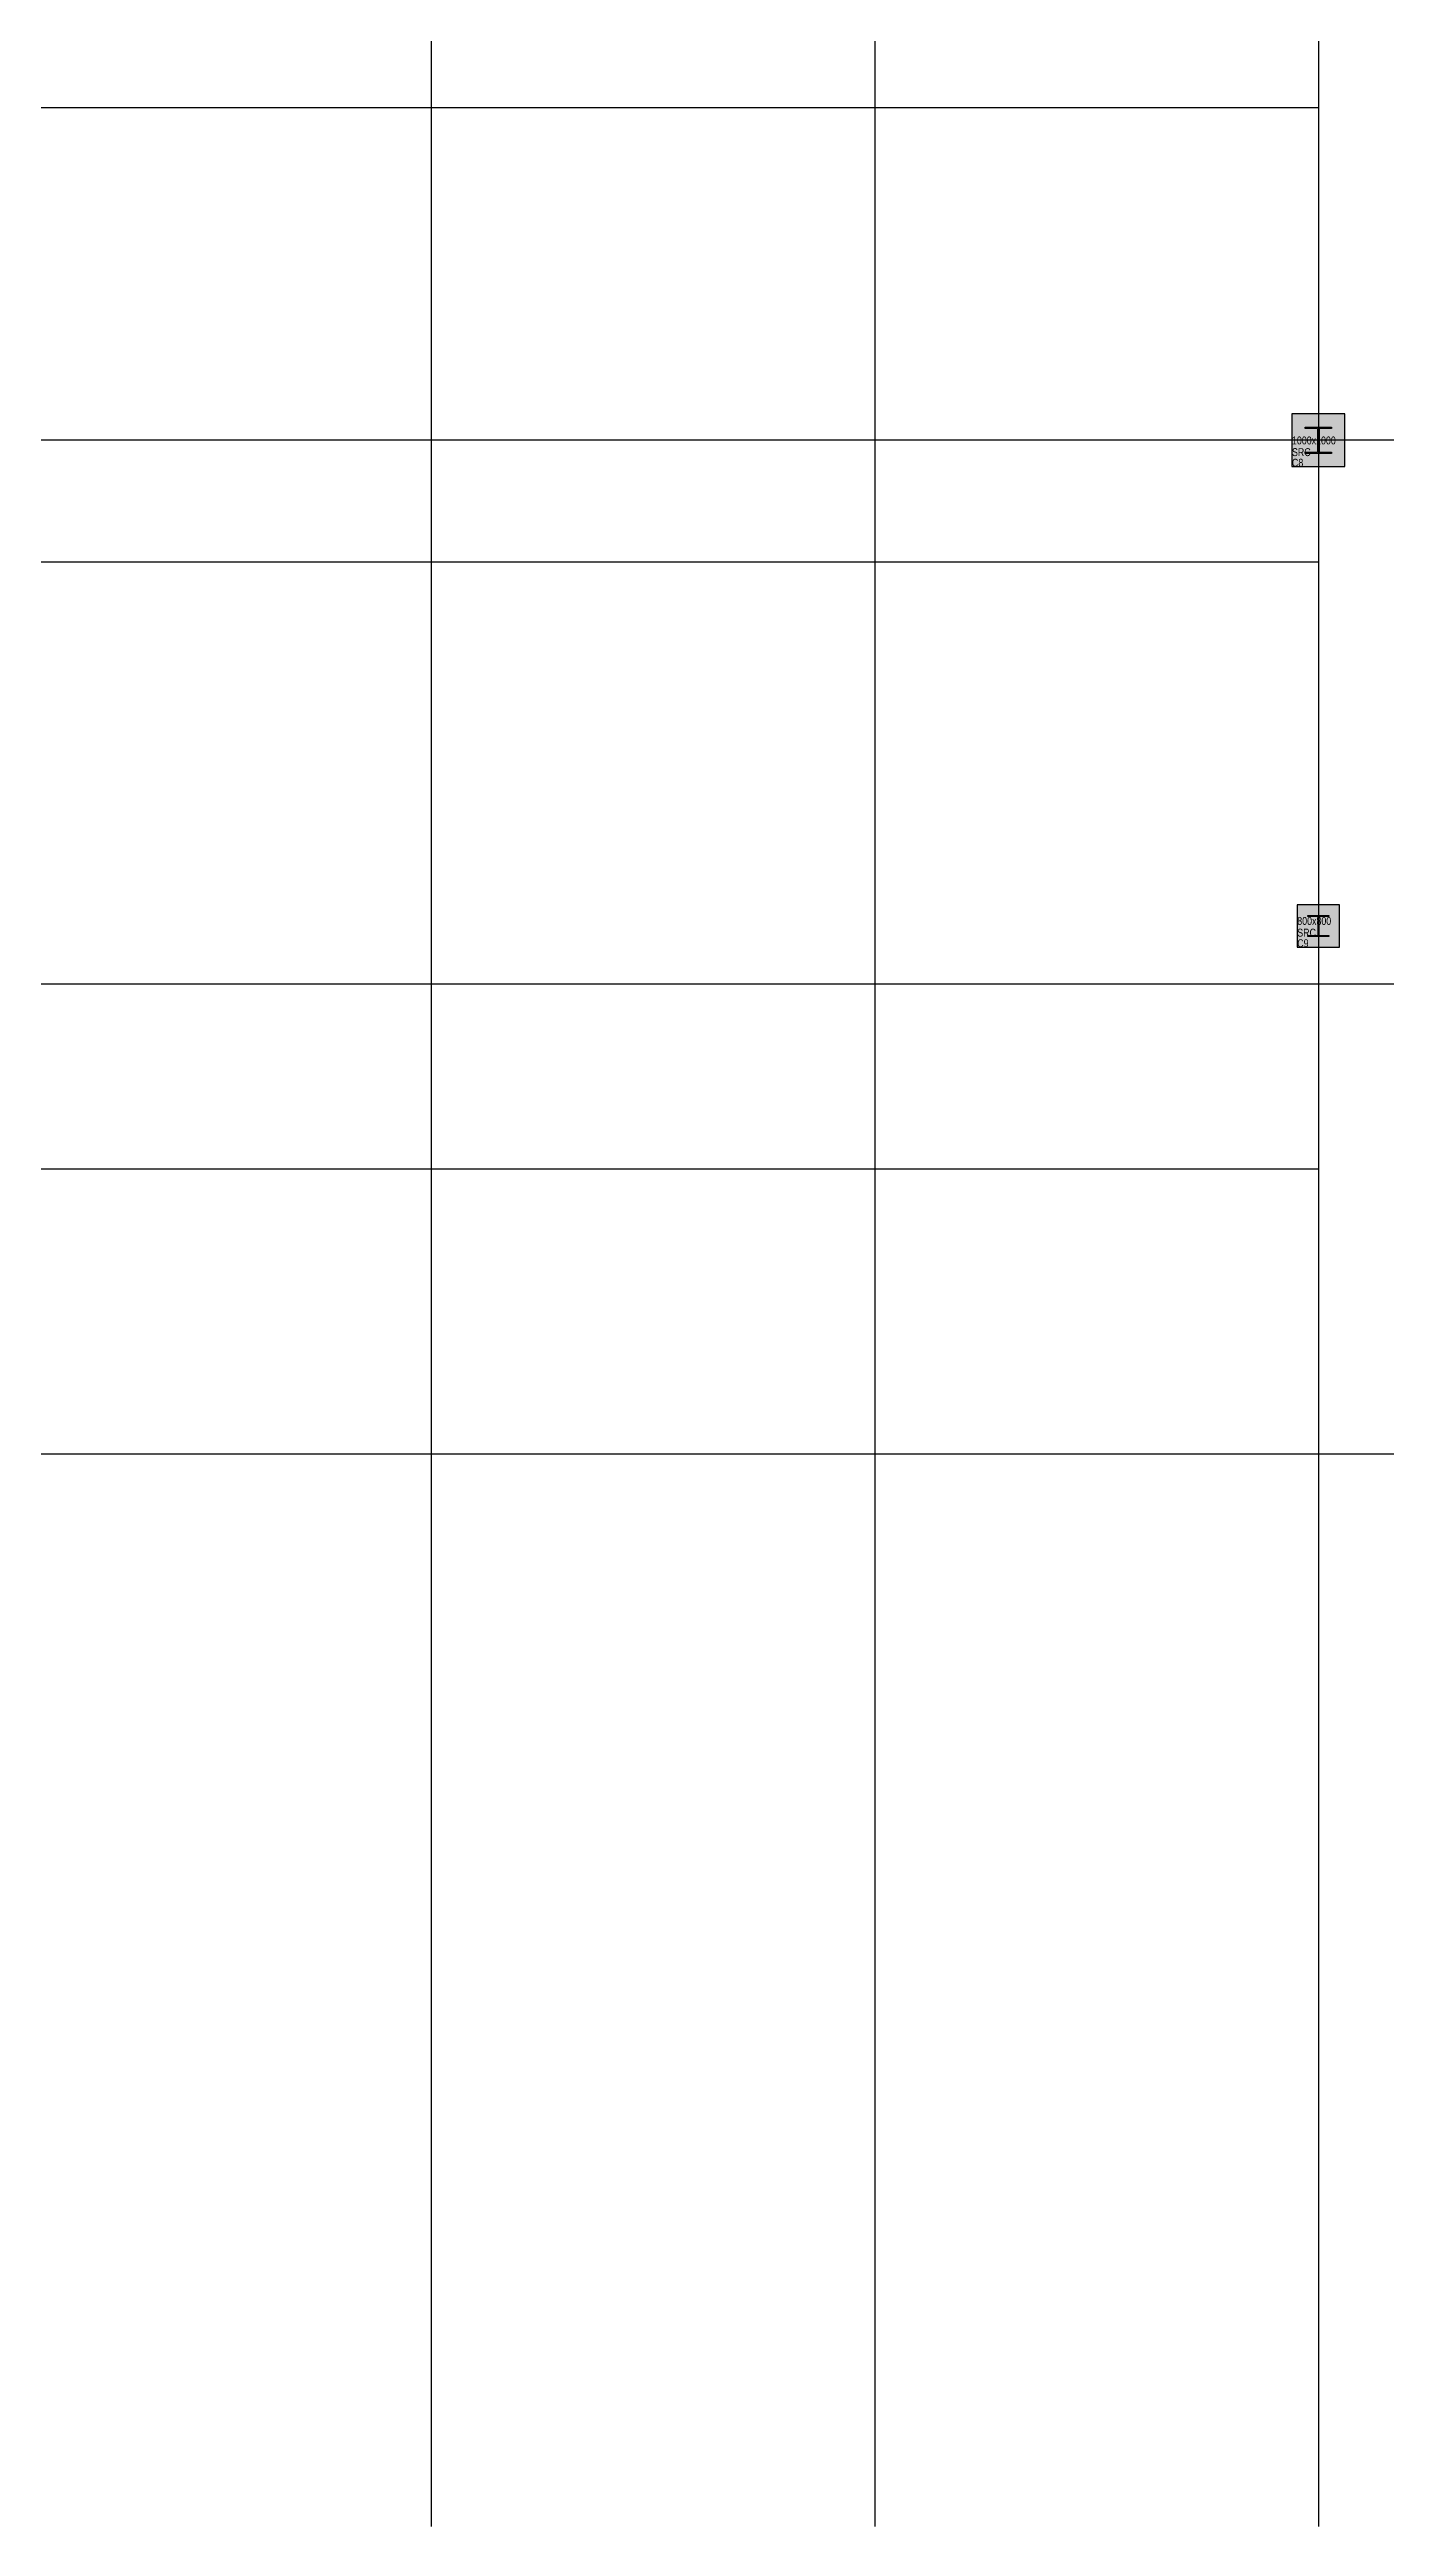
# Model space of a CAD drawing. Header units: millimetres. Extents: x 30450 to 679265, y -299204 to 155552.
# Drawn here: x 528271 to 553564, y -296607 to -249701 of the extents above; entities that cross this region are included whole.
import ezdxf

# ---------------------------------------------------------------- set-up
doc = ezdxf.new("R2010")
doc.units = ezdxf.units.MM
doc.linetypes.add('X-GRID_1F$0$CENTER2', pattern=[1.125, 0.75, -0.125, 0.125, -0.125])
doc.layers.get('0').update_dxf_attribs({"lineweight": 20})
doc.layers.get('Defpoints').update_dxf_attribs({"color": 151, "lineweight": 9})
for name, color, linetype in [('X-COL-1F$0$A-254', 254, 'Continuous'), ('X-COL-1F$0$A-COL', 2, 'Continuous'), ('X-GRID_1F$0$A-CEN1', 1, 'X-GRID_1F$0$CENTER2')]:
    doc.layers.add(name, color=color, linetype=linetype)
doc.styles.add('X-COL-1F$0$Hrtext', font='arial.ttf', dxfattribs={"width": 0.8})

# ---------------------------------------------------------------- blocks, each defined once
blk = doc.blocks.new('X-GRID_1F')
at = {"layer": 'X-GRID_1F$0$A-CEN1', "ltscale": 10}
for p, q in [((132848.8, 143216), (132848.8, 8263.5)), ((141248.8, 143216), (141248.8, 8263.5)), ((149648.8, 143216), (149648.8, 8263.5)), ((32410.1, 54071.2), (149648.8, 54071.2)), ((32410.1, 45471.2), (149648.8, 45471.2)), ((32410.1, 33971.2), (149648.8, 33971.2))]:
    blk.add_line(p, q, dxfattribs=at)
for points in [[(272938.8, 47771.2), (32410.1, 47771.2)], [(272938.8, 37471.2), (32410.1, 37471.2)], [(272938.8, 37471.2), (149648.8, 37471.2)], [(272938.8, 28571.2), (32410.1, 28571.2)]]:
    blk.add_lwpolyline(points, dxfattribs=at)
blk = doc.blocks.new('X-COL-1F$0$800X800_SRC_C9')
at = {"layer": 'X-COL-1F$0$A-254'}
h = blk.add_hatch(color=256, dxfattribs=at)
h.dxf.hatch_style = 1
h.paths.add_polyline_path([(400, 400), (-400, 400), (-400, -400), (400, -400)])
at = {"layer": 'Defpoints', "const_width": 0.373}
blk.add_lwpolyline([(400, 400), (-400, -400)], dxfattribs=at)
at = {"layer": 'X-COL-1F$0$A-COL'}
blk.add_lwpolyline([(-400, -400), (400, -400), (400, 400), (-400, 400)], close=True, dxfattribs=at)
blk.add_lwpolyline([(6.5, 166), (6.5, -166, 0.4142136), (19.5, -179), (200, -179), (200, -200), (-200, -200), (-200, -179), (-19.5, -179, 0.4142136), (-6.5, -166), (-6.5, 166, 0.4142136), (-19.5, 179), (-200, 179), (-200, 200), (200, 200), (200, 179), (19.5, 179, 0.4142136)], format="xyb", close=True, dxfattribs=at)
at = {"layer": 'Defpoints', "style": 'X-COL-1F$0$Hrtext', "width": 0.8}
for s, p in [('800x800', (-400, 21.6)), ('SRC', (-400, -200))]:
    blk.add_text(s, height=150, dxfattribs=at).set_placement(p)
at = {"layer": 'Defpoints', "color": 6, "style": 'X-COL-1F$0$Hrtext', "width": 0.8}
blk.add_text('C9', height=150, dxfattribs=at).set_placement((-400, -400))
blk = doc.blocks.new('X-COL-1F$0$1000X1000_SRC_C8')
at = {"layer": 'X-COL-1F$0$A-254'}
h = blk.add_hatch(color=256, dxfattribs=at)
h.dxf.hatch_style = 1
h.paths.add_polyline_path([(-500, -500), (500, -500), (500, 500), (-500, 500)])
at = {"layer": 'Defpoints', "const_width": 0.373}
blk.add_lwpolyline([(500, 500), (-500, -500)], dxfattribs=at)
at = {"layer": 'X-COL-1F$0$A-COL'}
blk.add_lwpolyline([(-500, -500), (500, -500), (500, 500), (-500, 500)], close=True, dxfattribs=at)
blk.add_lwpolyline([(12.5, 212), (12.5, -212, 0.4142136), (25.5, -225), (250, -225), (250, -250), (-250, -250), (-250, -225), (-25.5, -225, 0.4142136), (-12.5, -212), (-12.5, 212, 0.4142136), (-25.5, 225), (-250, 225), (-250, 250), (250, 250), (250, 225), (25.5, 225, 0.4142136)], format="xyb", close=True, dxfattribs=at)
at = {"layer": 'Defpoints', "style": 'X-COL-1F$0$Hrtext', "width": 0.8}
for s, p in [('1000x1000', (-500, -78.4)), ('SRC', (-500, -300))]:
    blk.add_text(s, height=150, dxfattribs=at).set_placement(p)
at = {"layer": 'Defpoints', "color": 6, "style": 'X-COL-1F$0$Hrtext', "width": 0.8}
blk.add_text('C8', height=150, dxfattribs=at).set_placement((-500, -500))
blk = doc.blocks.new('X-COL-1F')
at = {"layer": 'X-COL-1F$0$A-COL'}
for name, p in [('X-COL-1F$0$1000X1000_SRC_C8', (149649, 47771)), ('X-COL-1F$0$800X800_SRC_C9', (149649, 38571))]:
    blk.add_blockref(name, p, dxfattribs=at)

msp = doc.modelspace()

# ---------------------------------------------------------------- block references
for name in ['X-GRID_1F', 'X-COL-1F']:
    msp.add_blockref(name, (402645, -304871))

doc.saveas('drawing.dxf')
